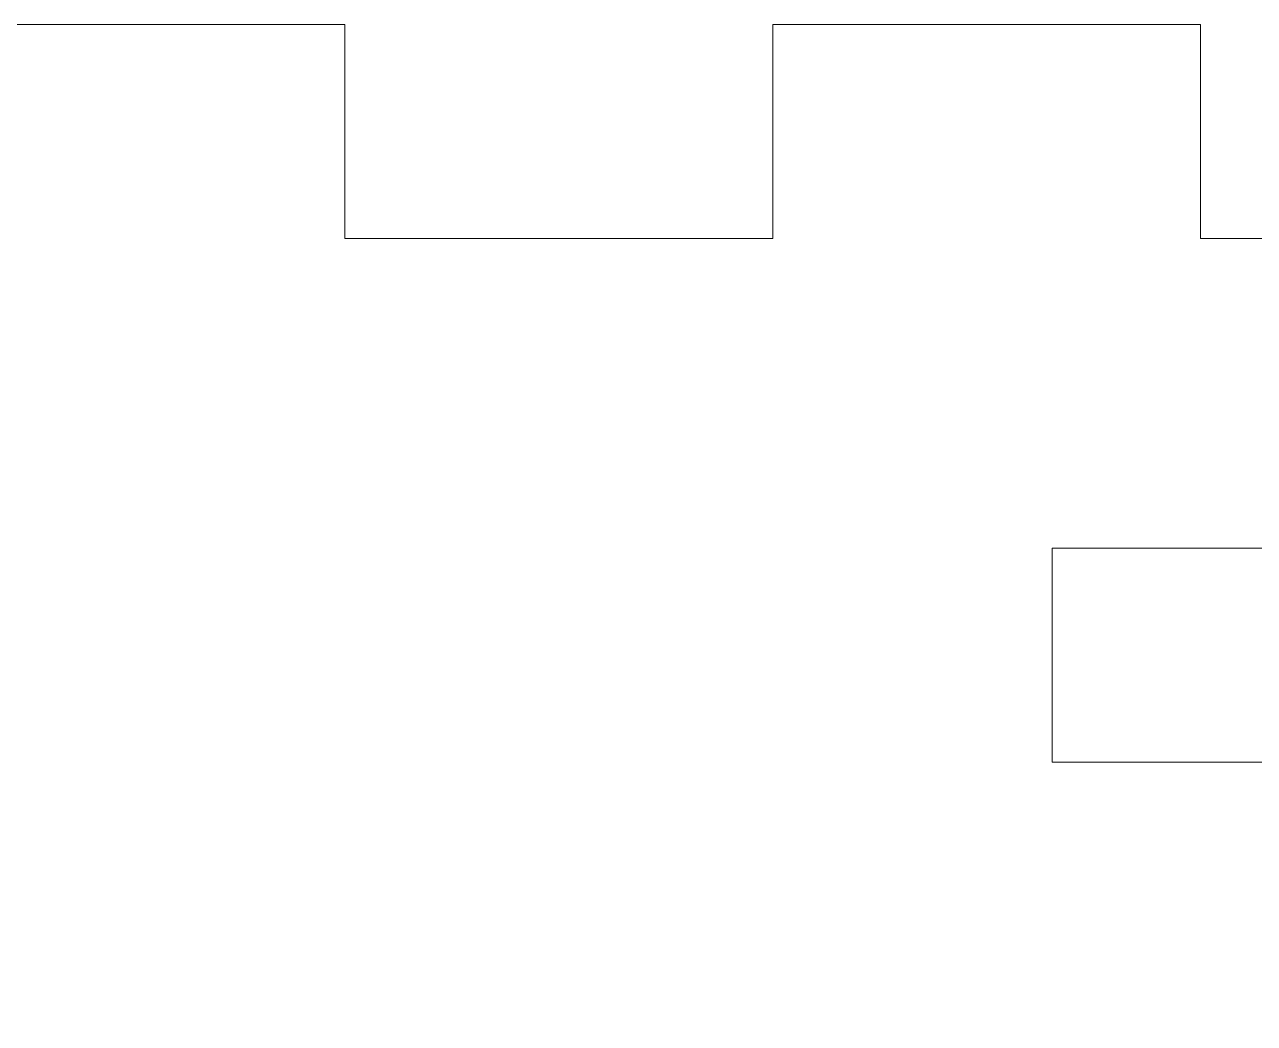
# Model space of a CAD drawing. Header units: millimetres. Extents: x -185 to 297, y -94 to 197.
# Drawn here: x -152.79 to -124.05, y 171.25 to 194.59 of the extents above; entities that cross this region are included whole.
import ezdxf

# ---------------------------------------------------------------- set-up
doc = ezdxf.new("R2010")
doc.units = ezdxf.units.MM
doc.header["$MEASUREMENT"] = 0
doc.layers.add('layer 1', color=7, linetype='Continuous')

msp = doc.modelspace()

# ---------------------------------------------------------------- linework, layer by layer
at = {"layer": 'layer 1', "color": 250, "lineweight": 20}
msp.add_lwpolyline([(-128.777, 177.3502), (-118.777, 177.3502), (-118.777, 182.3502), (-128.777, 182.3502), (-128.777, 177.3502)], close=True, dxfattribs=at)
at = {"layer": 'layer 1', "color": 240, "lineweight": 9}
for points, knots in [([(-155.3088, 194.5865), (-155.3088, 194.5865), (-145.3088, 194.5865), (-145.3088, 194.5865), (-145.3088, 194.5865), (-145.3088, 194.5865), (-145.3088, 189.5865), (-145.3088, 189.5865)], [0, 0, 0, 0, 0.3333333, 0.3333333, 0.3333333, 0.3333333, 1, 1, 1, 1]), ([(-135.3088, 194.5865), (-135.3088, 194.5865), (-125.3088, 194.5865), (-125.3088, 194.5865), (-125.3088, 194.5865), (-125.3088, 194.5865), (-125.3088, 189.5865), (-125.3088, 189.5865)], [0, 0, 0, 0, 0.3333333, 0.3333333, 0.3333333, 0.3333333, 1, 1, 1, 1]), ([(-105.3088, 189.5865), (-105.3088, 189.5865), (-98.3088, 189.5865), (-98.3088, 189.5865), (-98.3088, 189.5865), (-96.6588, 189.5865), (-95.3088, 188.2365), (-95.3088, 186.5865), (-95.3088, 186.5865), (-95.3088, 186.5865), (-95.3088, 72.5865), (-95.3088, 72.5865), (-95.3088, 72.5865), (-95.3088, 70.9365), (-96.6588, 69.5865), (-98.3088, 69.5865), (-98.3088, 69.5865), (-98.3088, 69.5865), (-182.3088, 69.5865), (-182.3088, 69.5865), (-182.3088, 69.5865), (-183.9588, 69.5865), (-185.3088, 70.9365), (-185.3088, 72.5865), (-185.3088, 72.5865), (-185.3088, 72.5865), (-185.3088, 186.5865), (-185.3088, 186.5865), (-185.3088, 186.5865), (-185.3088, 188.2365), (-183.9588, 189.5865), (-182.3088, 189.5865)], [0, 0, 0, 0, 0.1111111, 0.1111111, 0.1111111, 0.1111111, 0.2222222, 0.2222222, 0.2222222, 0.2222222, 0.3333333, 0.3333333, 0.3333333, 0.3333333, 0.4444444, 0.4444444, 0.4444444, 0.4444444, 0.5555556, 0.5555556, 0.5555556, 0.5555556, 0.6666667, 0.6666667, 0.6666667, 0.6666667, 0.7777778, 0.7777778, 0.7777778, 0.7777778, 1, 1, 1, 1])]:
    msp.add_open_spline(points, degree=3, knots=knots, dxfattribs=at)
for points in [[(-135.3088, 189.5865), (-135.3088, 189.5865), (-135.3088, 194.5865), (-135.3088, 194.5865)], [(-145.3088, 189.5865), (-145.3088, 189.5865), (-135.3088, 189.5865), (-135.3088, 189.5865)], [(-125.3088, 189.5865), (-125.3088, 189.5865), (-115.3088, 189.5865), (-115.3088, 189.5865)]]:
    msp.add_open_spline(points, degree=3, dxfattribs=at)

doc.saveas('drawing.dxf')
